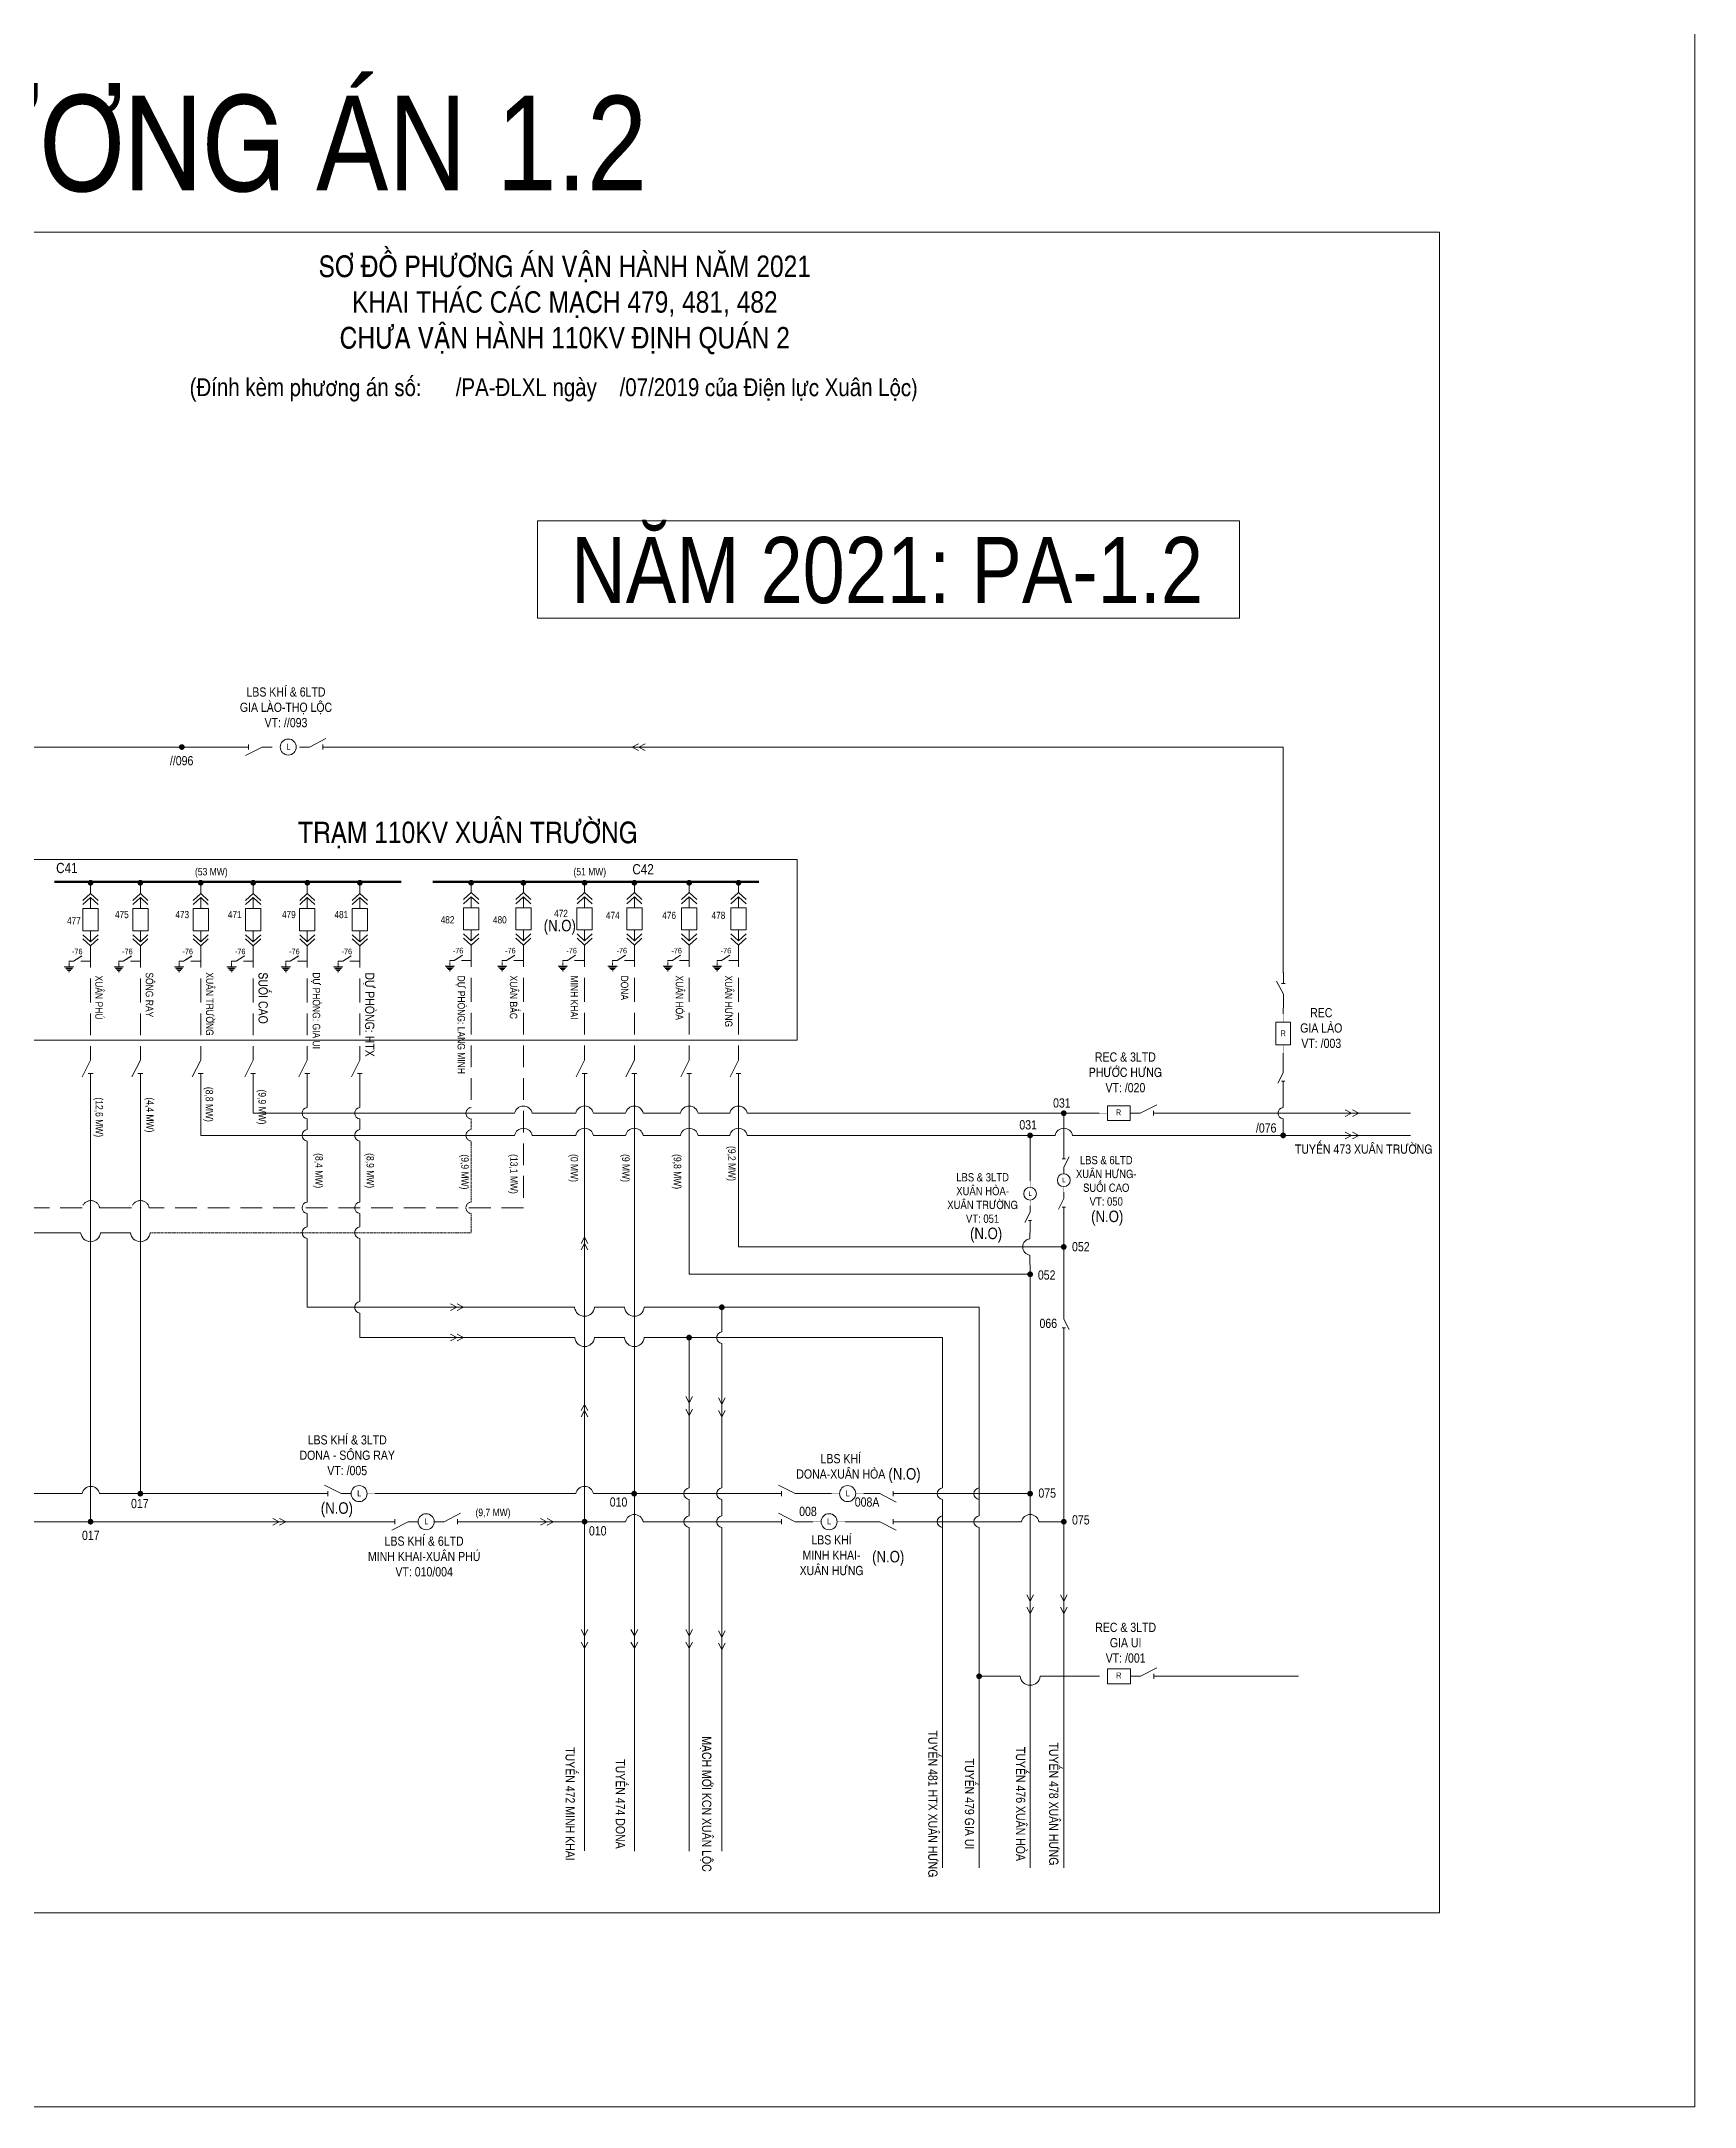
# Model space of a CAD drawing. Header units: inches. Extents: x 2152 to 4977, y -3144 to -873.
# Drawn here: x 3816 to 4195.7, y -3144 to -2669.5 of the extents above; entities that cross this region are included whole.
import ezdxf
from ezdxf.enums import TextEntityAlignment as Align

# ---------------------------------------------------------------- set-up
doc = ezdxf.new("R2010")
doc.units = ezdxf.units.IN
doc.header["$LTSCALE"] = 0.2
doc.header["$MEASUREMENT"] = 0
doc.linetypes.add('DASHED', pattern=[0.75, 0.5, -0.25])
doc.layers.get('0').update_dxf_attribs({"lineweight": 5})
for name, color, linetype, lineweight in [('Cap ngam', 1, 'DASHED', 15), ('Day 110kV', 4, 'Continuous', 13), ('Day 22kV', 1, 'Continuous', 13), ('Khung', 7, 'Continuous', 13), ('Text', 7, 'Continuous', 9), ('Thiet bi', 3, 'Continuous', 9), ('Tuyen 475', 6, 'Continuous', 13)]:
    doc.layers.add(name, color=color, linetype=linetype, lineweight=lineweight)
doc.styles.add('V-H-C', font='VHELVCN.TTF')
doc.styles.add('V-H-C-B', font='VHELVCB.TTF')

# ---------------------------------------------------------------- blocks, each defined once
blk = doc.blocks.new('MAT CAT')
at = {"color": 0}
for points in [[(-0.97, 5.81), (0, 6.7), (0.97, 5.81)], [(-0.97, 5.28), (0, 6.17), (0.97, 5.28)], [(0, 4.76), (0, 6.17)], [(-0.97, 1.42), (0, 0.53), (0.97, 1.42)], [(-0.97, 0.89), (0, 0), (0.97, 0.89)], [(0, 1.94), (0, 0.53)]]:
    blk.add_lwpolyline(points, dxfattribs=at)
blk.add_lwpolyline([(-0.98, 4.76), (0.98, 4.76), (0.98, 1.94), (-0.98, 1.94)], close=True, dxfattribs=at)
blk = doc.blocks.new('NOI DAT')
at = {"color": 0}
for points in [[(0.6, 0), (-0.6, 0)], [(-0.47, -0.15), (0.47, -0.15)], [(-0.34, -0.31), (0.34, -0.31)], [(-0.21, -0.46), (0.21, -0.46)], [(-0.08, -0.62), (0.08, -0.62)]]:
    blk.add_lwpolyline(points, dxfattribs=at)
blk = doc.blocks.new('DTD MC')
at = {"layer": 'Day 110kV', "color": 1, "linetype": 'DASHED'}
blk.add_lwpolyline([(1377.92, 454.43), (1374.95, 452.52), (1373.34, 452.52), (1373.34, 450.53)], dxfattribs=at)
at = {"layer": 'Thiet bi'}
for points in [[(1373.34, 452.52), (1374.95, 452.52), (1377.92, 454.43)], [(1381.08, 452.52), (1377.54, 452.52)]]:
    blk.add_lwpolyline(points, dxfattribs=at)
at = {"layer": 'Thiet bi', "xscale": 2.809729812779096, "yscale": 2.809729812779096, "zscale": 2.809729812779032}
blk.add_blockref('NOI DAT', (1373.34, 450.53), dxfattribs=at)
blk = doc.blocks.new('ALTD')
at = {"color": 0}
for points in [[(3.38, 1.08), (1.27, 0), (0, 0)], [(2.99, 0.31), (2.99, -0.31)], [(2.99, 0), (4.73, 0)]]:
    blk.add_lwpolyline(points, dxfattribs=at)

msp = doc.modelspace()

# ---------------------------------------------------------------- linework, layer by layer
at = {"layer": 'Cap ngam', "linetype": 'DASHED', "ltscale": 50, "elevation": 0.2}
for points in [[(3827.27, -2877.28), (3827.27, -2885.33), (3827.27, -2885.33), (3827.27, -2901.26)], [(3838.7, -2877.28), (3838.7, -2885.33), (3838.7, -2885.33), (3838.7, -2901.26)], [(3852.56, -2877.28), (3852.56, -2885.33), (3852.56, -2885.33), (3852.56, -2901.26), (3852.56, -2901.26)], [(3864.62, -2877.28), (3864.62, -2885.33), (3864.62, -2885.33), (3864.62, -2901.26), (3864.62, -2901.26)], [(3877.05, -2877.28), (3877.05, -2885.33), (3877.05, -2885.33), (3877.05, -2901.26), (3877.05, -2901.26)], [(3889.11, -2877.28), (3889.11, -2885.33), (3889.11, -2885.33), (3889.11, -2901.26), (3889.11, -2901.26)], [(3914.68, -2877.1), (3914.68, -2885.15), (3914.68, -2885.15), (3914.68, -2914.4), (3914.68, -2914.4)], [(3926.68, -2877.1), (3926.68, -2885.15), (3926.68, -2885.15), (3926.68, -2937.45)], [(3940.74, -2877.1), (3940.74, -2885.15), (3940.74, -2885.15), (3940.74, -2901.26)], [(3952.17, -2877.09), (3952.17, -2885.15), (3952.17, -2885.15), (3952.17, -2901.26)], [(3964.77, -2877.09), (3964.77, -2885.15), (3964.77, -2885.15), (3964.77, -2901.26)], [(3976.09, -2877.09), (3976.09, -2885.15), (3976.09, -2885.15), (3976.09, -2901.26)]]:
    msp.add_lwpolyline(points, dxfattribs=at)
at = {"layer": 'Cap ngam', "elevation": 0.2}
for points in [[(3914.68, -2914.4), (3914.68, -2914.4, 0.899221), (3914.68, -2917.05)], [(3914.68, -2919.5), (3914.68, -2919.5, 0.899221), (3914.68, -2922.15)], [(3914.68, -2936.13), (3914.68, -2936.13, 0.899221), (3914.68, -2938.78)]]:
    msp.add_lwpolyline(points, format="xyb", dxfattribs=at)
for points in [[(3914.68, -2917.05), (3914.68, -2919.5)], [(3914.68, -2922.15), (3914.68, -2936.13)], [(3914.68, -2938.78), (3914.68, -2943.17), (3840.98, -2943.17)]]:
    msp.add_lwpolyline(points, dxfattribs=at)
at = {"layer": 'Cap ngam', "linetype": 'DASHED', "ltscale": 50, "elevation": 0.2}
for points in [[(3832.08, -2937.45), (3829.33, -2937.45, 0.818695), (3825.3, -2937.45), (3813.26, -2937.45)], [(3926.68, -2937.45), (3840.72, -2937.45, 0.818695), (3836.68, -2937.45), (3832.08, -2937.45)]]:
    msp.add_lwpolyline(points, format="xyb", dxfattribs=at)
at = {"layer": 'Day 22kV'}
for p, q in [((3864.62, -2909.76, 0.2), (3864.62, -2915.72, 0.2)), ((3940.74, -2909.76, 0.2), (3940.74, -3085.15, 0.2)), ((3952.17, -2909.76, 0.2), (3952.17, -3085.27, 0.2)), ((3864.62, -2915.72, 0.2), (3921.52, -2915.72, 0.2)), ((3980.92, -2915.72, 0.2), (4058.93, -2915.72, 0.2)), ((4074.56, -2915.71, 0.2), (4130.46, -2915.71, 0.2)), ((3864.62, -2920.83, 0.2), (3921.52, -2920.83, 0.2)), ((4043.06, -2931.25, 0.2), (4043.06, -2920.83, 0.2)), ((4050.8, -2939.29, 0.2), (4050.8, -2946.44, 0.2)), ((3972.26, -2960.31, 0.2), (3972.26, -2965.95, 0.2)), ((3964.74, -2967.27, 0.2), (3964.74, -3001.8, 0.2)), ((3972.26, -2968.6, 0.2), (3972.26, -3001.8, 0.2)), ((3952.13, -3003.12, 0.2), (3982.87, -3003.12, 0.2)), ((3991.37, -3003.12, 0.2), (3997.44, -3003.12, 0.2)), ((4004.88, -3003.12, 0.2), (4006.26, -3003.12, 0.2)), ((4014.76, -3003.12, 0.2), (4043.07, -3003.12, 0.2)), ((3964.74, -3004.45, 0.2), (3964.74, -3008.25, 0.2)), ((3972.26, -3004.45, 0.2), (3972.26, -3008.25, 0.2)), ((3827.27, -3009.57, 0.2), (3894.01, -3009.57, 0.2)), ((3914.69, -3009.57, 0.2), (3940.74, -3009.57, 0.2)), ((3964.74, -3010.9, 0.2), (3964.74, -3085.27, 0.2)), ((3972.26, -3010.9, 0.2), (3972.26, -3085.27, 0.2)), ((3991.37, -3009.57, 0.2), (3993.18, -3009.57, 0.2)), ((4000.62, -3009.57, 0.2), (4006.26, -3009.57, 0.2)), ((4031.35, -3045.09, 0.2), (4040.79, -3045.09, 0.2)), ((4045.35, -3045.09, 0.2), (4058.99, -3045.09, 0.2)), ((4074.63, -3045.08, 0.2), (4104.71, -3045.09, 0.2))]:
    msp.add_line(p, q, dxfattribs=at)
msp.add_lwpolyline([(3591.11, -2713.34), (4137.11, -2713.34), (4137.11, -3099.44), (3591.11, -3099.44)], close=True, dxfattribs=at)
at = {"layer": 'Day 22kV', "elevation": 0.2}
for points in [[(3860.45, -2831.6), (3769.1, -2831.6), (3769.1, -2871.84), (3738.15, -2871.84)], [(4101.19, -2883.44), (4101.19, -2831.6), (3883.75, -2831.6)], [(3827.27, -2865.24), (3827.27, -2862.78)], [(3838.7, -2865.24), (3838.7, -2862.78)], [(3852.56, -2865.24), (3852.56, -2862.78)], [(3864.62, -2865.24), (3864.62, -2862.78)], [(3877.05, -2865.24), (3877.05, -2862.78)], [(3889.11, -2865.24), (3889.11, -2862.78)], [(3914.67, -2865.06), (3914.67, -2862.6)], [(3926.68, -2865.06), (3926.68, -2862.6)], [(3940.74, -2865.06), (3940.74, -2862.6)], [(3952.17, -2865.05), (3952.17, -2862.59)], [(3964.77, -2865.05), (3964.77, -2862.59)], [(3976.09, -2865.05), (3976.09, -2862.59)], [(4101.19, -2892.91), (4101.24, -2890.24)], [(3827.27, -2909.76), (3827.27, -3009.57), (3723.18, -3009.57)], [(3852.56, -2909.76), (3852.56, -2920.83), (3864.62, -2920.83)], [(3889.11, -2909.76), (3889.11, -2914.4)], [(3964.77, -2909.76), (3964.77, -2952.72), (4043.07, -2952.72), (4043.07, -3089.09)], [(3976.09, -2909.76), (3976.09, -2946.44), (4050.8, -2946.44), (4050.8, -2961.56)], [(3889.11, -2917.05), (3889.11, -2919.5)], [(3877.05, -2922.15), (3877.05, -2936.13)], [(3889.11, -2922.15), (3889.11, -2936.13)], [(3877.05, -2938.78), (3877.05, -2941.84)], [(3889.11, -2938.78), (3889.11, -2941.84)], [(3824.99, -2943.17), (3812.95, -2943.17)], [(3836.42, -2943.17), (3829.55, -2943.17)], [(3889.11, -2944.49), (3889.11, -2958.98)], [(3954.45, -2960.31), (4031.35, -2960.31), (4031.35, -2994.26), (4031.35, -3008.25)], [(3889.11, -2961.63), (3889.11, -2967.27), (3938.46, -2967.27)], [(3943.02, -2967.27), (3949.89, -2967.27)], [(3954.45, -2967.27), (4022.93, -2967.27), (4022.93, -3001.8)], [(4050.8, -2967), (4050.8, -3089.09)], [(3878.61, -3003.12), (3838.7, -3003.12)], [(4022.93, -3004.45), (4022.93, -3089.09)], [(4031.35, -3010.9), (4031.35, -3089.09)]]:
    msp.add_lwpolyline(points, dxfattribs=at)
at = {"layer": 'Day 22kV', "const_width": 0.647, "elevation": 0.2}
for points in [[(3848.23, -2831.27, 1), (3848.23, -2831.93, 1), (3848.23, -2831.27, 2.414214)], [(4050.8, -2915.39, 1), (4050.8, -2916.06, 1), (4050.8, -2915.39, 2.414214)], [(4043.06, -2920.49, 1), (4043.06, -2921.16, 1), (4043.06, -2920.49, 2.414214)], [(4101.19, -2920.49, 1), (4101.19, -2921.16, 1), (4101.19, -2920.49, 2.414214)], [(4050.8, -2946.1, 1), (4050.8, -2946.77, 1), (4050.8, -2946.1, 2.414214)], [(4043.07, -2952.39, 1), (4043.07, -2953.06, 1), (4043.07, -2952.39, 2.414214)], [(3972.26, -2959.97, 1), (3972.26, -2960.64, 1), (3972.26, -2959.97, 2.414214)], [(3964.74, -2966.94, 1), (3964.74, -2967.61, 1), (3964.74, -2966.94, 2.414214)], [(3838.7, -3002.79, 1), (3838.7, -3003.46, 1), (3838.7, -3002.79, 2.414214)], [(3952.13, -3002.79, 1), (3952.13, -3003.46, 1), (3952.13, -3002.79, 2.414214)], [(4043.07, -3002.79, 1), (4043.07, -3003.46, 1), (4043.07, -3002.79, 2.414214)], [(3827.27, -3009.24, 1), (3827.27, -3009.9, 1), (3827.27, -3009.24, 2.414214)], [(3940.74, -3009.24, 1), (3940.74, -3009.9, 1), (3940.74, -3009.24, 2.414214)], [(4050.8, -3009.24, 1), (4050.8, -3009.9, 1), (4050.8, -3009.24, 2.414214)], [(4031.35, -3044.75, 1), (4031.35, -3045.42, 1), (4031.35, -3044.75, 2.414214)]]:
    msp.add_lwpolyline(points, format="xyb", dxfattribs=at)
at = {"layer": 'Day 22kV', "const_width": 0.539, "elevation": 0.2}
msp.add_lwpolyline([(3818.92, -2862.59), (3898.67, -2862.59)], dxfattribs=at)
at = {"layer": 'Day 22kV', "color": 2, "const_width": 0.647, "elevation": 0.2}
for points in [[(3827.27, -2862.45, 1), (3827.27, -2863.11, 1), (3827.27, -2862.45, 2.414214)], [(3838.7, -2862.45, 1), (3838.7, -2863.11, 1), (3838.7, -2862.45, 2.414214)], [(3852.56, -2862.45, 1), (3852.56, -2863.11, 1), (3852.56, -2862.45, 2.414214)], [(3864.62, -2862.45, 1), (3864.62, -2863.11, 1), (3864.62, -2862.45, 2.414214)], [(3877.05, -2862.45, 1), (3877.05, -2863.11, 1), (3877.05, -2862.45, 2.414214)], [(3889.11, -2862.45, 1), (3889.11, -2863.11, 1), (3889.11, -2862.45, 2.414214)]]:
    msp.add_lwpolyline(points, format="xyb", dxfattribs=at)
at = {"layer": 'Day 22kV', "color": 5, "const_width": 0.539, "elevation": 0.2}
msp.add_lwpolyline([(3905.86, -2862.59), (3980.82, -2862.59)], dxfattribs=at)
at = {"layer": 'Day 22kV', "color": 5, "const_width": 0.647, "elevation": 0.2}
for points in [[(3914.67, -2862.45, 1), (3914.67, -2863.11, 1), (3914.67, -2862.45, 2.414214)], [(3926.68, -2862.45, 1), (3926.68, -2863.11, 1), (3926.68, -2862.45, 2.414214)], [(3940.74, -2862.45, 1), (3940.74, -2863.11, 1), (3940.74, -2862.45, 2.414214)], [(3952.17, -2862.45, 1), (3952.17, -2863.11, 1), (3952.17, -2862.45, 2.414214)], [(3964.77, -2862.45, 1), (3964.77, -2863.11, 1), (3964.77, -2862.45, 2.414214)], [(3976.09, -2862.45, 1), (3976.09, -2863.11, 1), (3976.09, -2862.45, 2.414214)]]:
    msp.add_lwpolyline(points, format="xyb", dxfattribs=at)
at = {"layer": 'Day 22kV', "elevation": 0.2}
for points in [[(3838.7, -2909.76), (3838.7, -3003.12), (3829.33, -3003.12, 0.818695), (3825.3, -3003.12), (3798.12, -3003.12)], [(3877.05, -2909.76), (3877.05, -2914.39, 0.899221), (3877.05, -2917.04), (3877.05, -2919.5)], [(3889.11, -2914.4), (3889.11, -2914.4, 0.899221), (3889.11, -2917.05)], [(3932.94, -2915.72), (3928.7, -2915.72, 0.818695), (3924.67, -2915.72), (3921.52, -2915.72)], [(3947, -2915.72), (3942.76, -2915.72, 0.818695), (3938.72, -2915.72), (3932.94, -2915.72)], [(3957.87, -2915.72), (3954.18, -2915.72, 0.818695), (3950.15, -2915.72), (3947, -2915.72)], [(3970.92, -2915.72), (3966.79, -2915.72, 0.818695), (3962.76, -2915.72), (3957.87, -2915.72)], [(3980.92, -2915.72), (3978.1, -2915.72, 0.818695), (3974.07, -2915.72), (3970.92, -2915.72)], [(4101.19, -2914.39), (4101.19, -2914.39, 0.899221), (4101.19, -2917.04)], [(3877.05, -2919.5), (3877.05, -2919.5, 0.899221), (3877.05, -2922.15)], [(3889.11, -2919.5), (3889.11, -2919.5, 0.899221), (3889.11, -2922.15)], [(3932.94, -2920.83), (3928.7, -2920.83, 0.818695), (3924.67, -2920.83), (3921.52, -2920.83)], [(3947, -2920.83), (3942.76, -2920.83, 0.818695), (3938.72, -2920.83), (3932.94, -2920.83)], [(3957.87, -2920.83), (3954.18, -2920.83, 0.818695), (3950.15, -2920.83), (3947, -2920.83)], [(3970.92, -2920.83), (3966.79, -2920.83, 0.818695), (3962.76, -2920.83), (3957.87, -2920.83)], [(4045.64, -2920.83), (3978.1, -2920.83, 0.818695), (3974.07, -2920.83), (3970.92, -2920.83)], [(4130.46, -2920.83), (4052.82, -2920.83, 0.818695), (4048.79, -2920.83), (4045.64, -2920.83)], [(3877.05, -2936.13), (3877.05, -2936.13, 0.899221), (3877.05, -2938.78)], [(3889.11, -2936.13), (3889.11, -2936.13, 0.899221), (3889.11, -2938.78)], [(3824.99, -2943.17), (3824.99, -2943.17, 0.907624), (3829.55, -2943.17), (3829.55, -2943.17)], [(3836.42, -2943.17), (3836.42, -2943.17, 0.907624), (3840.98, -2943.17), (3840.98, -2943.17)], [(3877.05, -2941.84), (3877.05, -2941.84, 0.899221), (3877.05, -2944.49)], [(3877.05, -2944.49), (3877.05, -2960.31), (3938.45, -2960.31, 0.907624), (3943.01, -2960.31), (3949.89, -2960.31)], [(3889.11, -2941.84), (3889.11, -2941.84, 0.899221), (3889.11, -2944.49)], [(3889.11, -2958.98), (3889.11, -2958.98, 0.899221), (3889.11, -2961.63)], [(3949.89, -2960.31), (3949.89, -2960.31, 0.907624), (3954.45, -2960.31), (3954.45, -2960.31)], [(3938.46, -2967.27), (3938.46, -2967.27, 0.907624), (3943.02, -2967.27), (3943.02, -2967.27)], [(3949.89, -2967.27), (3949.89, -2967.27, 0.907624), (3954.45, -2967.27), (3954.45, -2967.27)], [(3972.26, -2965.95), (3972.26, -2965.95, 0.899221), (3972.26, -2968.6)], [(3952.13, -3003.12), (3952.13, -3003.12), (3942.76, -3003.12, 0.818695), (3938.72, -3003.12), (3892.67, -3003.12)], [(3964.74, -3001.8), (3964.74, -3001.8, 0.899221), (3964.74, -3004.45)], [(3972.26, -3001.8), (3972.26, -3001.8, 0.899221), (3972.26, -3004.45)], [(4022.93, -3001.8), (4022.93, -3001.8, 0.899221), (4022.93, -3004.45)], [(4031.35, -3001.8), (4031.35, -3001.8, 0.899221), (4031.35, -3004.45)], [(3982.87, -3009.57), (3982.87, -3009.57), (3954.18, -3009.57, 0.818695), (3950.15, -3009.57), (3940.74, -3009.57)], [(4050.8, -3009.57), (4050.8, -3009.57), (4045.09, -3009.57, 0.818695), (4041.06, -3009.57), (4014.76, -3009.57)], [(3964.74, -3008.25), (3964.74, -3008.25, 0.899221), (3964.74, -3010.9)], [(3972.26, -3008.25), (3972.26, -3008.25, 0.899221), (3972.26, -3010.9)], [(4022.93, -3008.25), (4022.93, -3008.25, 0.899221), (4022.93, -3010.9)], [(4031.35, -3008.25), (4031.35, -3008.25, 0.899221), (4031.35, -3010.9)], [(4040.79, -3045.09), (4040.79, -3045.09, 0.907624), (4045.35, -3045.09), (4045.35, -3045.09)]]:
    msp.add_lwpolyline(points, format="xyb", dxfattribs=at)
at = {"layer": 'Khung'}
msp.add_lwpolyline([(3533.06, -2237.97), (4195.71, -2237.97), (4195.71, -3143.96), (3533.06, -3143.96)], close=True, dxfattribs=at)
for points, elevation in [([(3929.93, -2779.66), (4091.15, -2779.66), (4091.15, -2802.02), (3929.93, -2802.02)], 2.59), ([(3791.91, -2857.46), (3989.56, -2857.46), (3989.56, -2898.95), (3791.91, -2898.95)], 0.04)]:
    msp.add_lwpolyline(points, close=True, dxfattribs=dict(at, elevation=elevation))
at = {"layer": 'Text', "color": 1, "linetype": 'Continuous', "elevation": 0.2}
for points in [[(4101.19, -2904.96), (4101.19, -2901.93)], [(4101.19, -2914.39), (4101.19, -2910.4)], [(4101.19, -2920.83), (4101.19, -2917.04)]]:
    msp.add_lwpolyline(points, dxfattribs=at)
at = {"layer": 'Thiet bi'}
for p, q in [((3951.7, -2831.6, 0.2), (3953.15, -2830.83, 0.2)), ((3951.7, -2831.6, 0.2), (3953.15, -2832.38, 0.2)), ((3953.22, -2831.6, 0.2), (3954.67, -2830.83, 0.2)), ((3953.22, -2831.6, 0.2), (3954.67, -2832.38, 0.2)), ((4116.86, -2915.72, 0.2), (4115.41, -2914.95, 0.2)), ((4116.86, -2915.72, 0.2), (4115.41, -2916.5, 0.2)), ((4118.58, -2915.72, 0.2), (4117.13, -2914.95, 0.2)), ((4118.58, -2915.72, 0.2), (4117.13, -2916.5, 0.2)), ((4116.86, -2920.84, 0.2), (4115.41, -2920.06, 0.2)), ((4116.86, -2920.84, 0.2), (4115.41, -2921.61, 0.2)), ((4118.58, -2920.84, 0.2), (4117.13, -2920.06, 0.2)), ((4118.58, -2920.84, 0.2), (4117.13, -2921.61, 0.2)), ((3940.74, -2944.23, 0.2), (3939.96, -2945.68, 0.2)), ((3940.74, -2945.65, 0.2), (3939.96, -2947.1, 0.2)), ((3940.74, -2944.23, 0.2), (3941.51, -2945.68, 0.2)), ((3940.74, -2945.65, 0.2), (3941.51, -2947.1, 0.2)), ((3911.41, -2960.31, 0.2), (3909.96, -2959.53, 0.2)), ((3911.41, -2960.31, 0.2), (3909.96, -2961.08, 0.2)), ((3912.94, -2960.31, 0.2), (3911.49, -2959.53, 0.2)), ((3912.94, -2960.31, 0.2), (3911.49, -2961.08, 0.2)), ((3911.37, -2967.27, 0.2), (3909.92, -2966.5, 0.2)), ((3911.37, -2967.27, 0.2), (3909.92, -2968.05, 0.2)), ((3912.89, -2967.27, 0.2), (3911.44, -2966.5, 0.2)), ((3912.89, -2967.27, 0.2), (3911.44, -2968.05, 0.2)), ((3940.74, -2982.61, 0.2), (3939.96, -2984.06, 0.2)), ((3940.74, -2984.03, 0.2), (3939.96, -2985.48, 0.2)), ((3940.74, -2982.61, 0.2), (3941.51, -2984.06, 0.2)), ((3940.74, -2984.03, 0.2), (3941.51, -2985.48, 0.2)), ((3964.74, -2982.29, 0.2), (3963.96, -2980.84, 0.2)), ((3964.74, -2985.15, 0.2), (3963.96, -2983.7, 0.2)), ((3964.74, -2982.29, 0.2), (3965.51, -2980.84, 0.2)), ((3964.74, -2985.15, 0.2), (3965.51, -2983.7, 0.2)), ((3972.26, -2982.59, 0.2), (3971.49, -2981.14, 0.2)), ((3972.26, -2985.45, 0.2), (3971.49, -2984, 0.2)), ((3972.26, -2982.59, 0.2), (3973.04, -2981.14, 0.2)), ((3972.26, -2985.45, 0.2), (3973.04, -2984, 0.2)), ((3870.59, -3009.57, 0.2), (3869.14, -3008.8, 0.2)), ((3870.59, -3009.57, 0.2), (3869.14, -3010.35, 0.2)), ((3872.11, -3009.57, 0.2), (3870.66, -3008.8, 0.2)), ((3872.11, -3009.57, 0.2), (3870.66, -3010.35, 0.2)), ((3932.08, -3009.57, 0.2), (3930.63, -3008.8, 0.2)), ((3932.08, -3009.57, 0.2), (3930.63, -3010.35, 0.2)), ((3933.6, -3009.57, 0.2), (3932.15, -3008.8, 0.2)), ((3933.6, -3009.57, 0.2), (3932.16, -3010.35, 0.2)), ((4043.07, -3027.84, 0.2), (4042.3, -3026.39, 0.2)), ((4043.07, -3027.84, 0.2), (4043.85, -3026.39, 0.2)), ((4050.8, -3027.83, 0.2), (4050.03, -3026.38, 0.2)), ((4050.8, -3027.83, 0.2), (4051.58, -3026.38, 0.2)), ((4043.07, -3030.69, 0.2), (4042.3, -3029.24, 0.2)), ((4043.07, -3030.69, 0.2), (4043.85, -3029.24, 0.2)), ((4050.8, -3030.69, 0.2), (4050.03, -3029.24, 0.2)), ((4050.8, -3030.69, 0.2), (4051.58, -3029.24, 0.2)), ((3940.74, -3035.8, 0.2), (3939.96, -3034.35, 0.2)), ((3940.74, -3035.8, 0.2), (3941.51, -3034.35, 0.2)), ((3952.17, -3035.8, 0.2), (3951.39, -3034.35, 0.2)), ((3952.17, -3035.8, 0.2), (3952.94, -3034.35, 0.2)), ((3964.74, -3035.8, 0.2), (3963.96, -3034.35, 0.2)), ((3964.74, -3035.8, 0.2), (3965.51, -3034.35, 0.2)), ((3972.26, -3036.1, 0.2), (3971.49, -3034.65, 0.2)), ((3972.26, -3036.1, 0.2), (3973.04, -3034.65, 0.2)), ((3940.74, -3038.66, 0.2), (3939.96, -3037.21, 0.2)), ((3940.74, -3038.66, 0.2), (3941.51, -3037.21, 0.2)), ((3952.17, -3038.66, 0.2), (3951.39, -3037.21, 0.2)), ((3952.17, -3038.66, 0.2), (3952.94, -3037.21, 0.2)), ((3964.74, -3038.66, 0.2), (3963.96, -3037.21, 0.2)), ((3964.74, -3038.66, 0.2), (3965.51, -3037.21, 0.2)), ((3972.26, -3038.95, 0.2), (3971.49, -3037.5, 0.2)), ((3972.26, -3038.95, 0.2), (3973.04, -3037.5, 0.2))]:
    msp.add_line(p, q, dxfattribs=at)
at = {"layer": 'Thiet bi', "color": 1, "elevation": 0.2}
for points in [[(3868.95, -2831.6, 0.064, 0.064, 0), (3870.83, -2831.6, 0.32, 0.32, 0)], [(3874.5, -2831.6, 0.064, 0.064, 0), (3876.39, -2831.6, 0.32, 0.32, 0)], [(4058.93, -2915.72, 0.064, 0.064, 0), (4060.81, -2915.72, 0.32, 0.32, 0)], [(4066.06, -2915.72, 0.064, 0.064, 0), (4067.94, -2915.72, 0.32, 0.32, 0)], [(4058.99, -3045.09, 0.064, 0.064, 0), (4060.87, -3045.09, 0.32, 0.32, 0)], [(4066.13, -3045.09, 0.064, 0.064, 0), (4068.01, -3045.09, 0.32, 0.32, 0)]]:
    msp.add_lwpolyline(points, format="xyseb", dxfattribs=at)
at = {"layer": 'Thiet bi'}
for points, elevation in [([(4101.19, -2892.91, 0.064, 0.064, 0), (4101.19, -2894.79, 0.32, 0.32, 0)], -0.44), ([(4101.19, -2900.05, 0.064, 0.064, 0), (4101.19, -2901.93, 0.32, 0.32, 0)], -0.44), ([(4043.06, -2931.25, 0.0512, 0.0512, 0), (4043.06, -2932.76, 0.256, 0.256, 0)], 0.2), ([(4050.8, -2928.13, 0.0512, 0.0512, 0), (4050.8, -2929.64, 0.256, 0.256, 0)], 0.2), ([(4043.06, -2935.7, 0.0512, 0.0512, 0), (4043.06, -2937.21, 0.256, 0.256, 0)], 0.2), ([(4050.8, -2932.58, 0.0512, 0.0512, 0), (4050.8, -2934.09, 0.256, 0.256, 0)], 0.2), ([(3885.23, -3003.12, 0.064, 0.064, 0), (3887.11, -3003.12, 0.32, 0.32, 0)], 0.2), ([(3890.79, -3003.12, 0.064, 0.064, 0), (3892.67, -3003.12, 0.32, 0.32, 0)], 0.2), ([(3997.44, -3003.12, 0.064, 0.064, 0), (3999.32, -3003.12, 0.32, 0.32, 0)], 0.2), ([(4002.99, -3003.12, 0.064, 0.064, 0), (4004.88, -3003.12, 0.32, 0.32, 0)], 0.2), ([(3900.23, -3009.57, 0.064, 0.064, 0), (3902.51, -3009.57, 0.32, 0.32, 0)], 0.2), ([(3906.19, -3009.57, 0.064, 0.064, 0), (3908.07, -3009.57, 0.32, 0.32, 0)], 0.2), ([(3993.18, -3009.57, 0.064, 0.064, 0), (3995.06, -3009.57, 0.32, 0.32, 0)], 0.2), ([(3998.74, -3009.57, 0.064, 0.064, 0), (4000.62, -3009.57, 0.32, 0.32, 0)], 0.2)]:
    msp.add_lwpolyline(points, format="xyseb", dxfattribs=dict(at, elevation=elevation))
at = {"layer": 'Thiet bi', "lineweight": 20, "ltscale": 10, "elevation": -0.44}
msp.add_lwpolyline([(4102.91, -2894.79), (4102.91, -2900.05), (4099.48, -2900.05), (4099.48, -2894.79), (4102.91, -2894.79)], dxfattribs=at)
at = {"layer": 'Thiet bi', "color": 1, "lineweight": 20, "ltscale": 10, "elevation": 0.2}
for points in [[(4060.81, -2914.01), (4066.06, -2914.01), (4066.06, -2917.43), (4060.81, -2917.43), (4060.81, -2914.01)], [(4060.87, -3043.37), (4066.13, -3043.37), (4066.13, -3046.8), (4060.87, -3046.8), (4060.87, -3043.37)]]:
    msp.add_lwpolyline(points, dxfattribs=at)
at = {"layer": 'Thiet bi', "color": 1, "lineweight": 20, "ltscale": 10}
msp.add_circle((3872.67, -2831.6, 0.84), 1.84, dxfattribs=at)
at = {"layer": 'Thiet bi', "lineweight": 20, "ltscale": 10}
for centre, radius in [((4050.8, -2931.11, 0.71), 1.47), ((4043.06, -2934.23, 0.71), 1.47), ((3888.95, -3003.12, 0.84), 1.84), ((4001.16, -3003.12, 0.84), 1.84), ((3904.35, -3009.57, 0.84), 1.84), ((3996.9, -3009.57, 0.84), 1.84)]:
    msp.add_circle(centre, radius, dxfattribs=at)
at = {"layer": 'Tuyen 475', "color": 1, "linetype": 'Continuous', "elevation": 0.2}
msp.add_lwpolyline([(4050.8, -2915.72), (4050.8, -2924.18)], dxfattribs=at)
msp.add_lwpolyline([(4043.06, -2941.74), (4043.03, -2944.55, 0.880264), (4043.03, -2948.32), (4043.07, -2952.72), (4043.07, -2952.72)], format="xyb", dxfattribs=at)

# ---------------------------------------------------------------- block references
at = {"layer": 'Day 110kV', "color": 1, "linetype": 'DASHED', "xscale": 0.6399999999998727, "yscale": 0.6399999999998727, "zscale": 0.6400000000000001}
for p in [(2943.38, -3170.44, 0.2), (2954.81, -3170.44, 0.2), (2968.67, -3170.44, 0.2), (2980.73, -3170.44, 0.2), (2993.16, -3170.44, 0.2), (3005.22, -3170.44, 0.2), (3030.84, -3170.25, 0.2), (3042.85, -3170.25, 0.2), (3056.81, -3170.25, 0.2), (3068.24, -3170.25, 0.2), (3080.93, -3170.25, 0.2), (3092.25, -3170.25, 0.2)]:
    msp.add_blockref('DTD MC', p, dxfattribs=at)
at = {"layer": 'Day 22kV', "xscale": -1.798227080178549, "yscale": 1.798227080179004, "zscale": 1.79822708017858}
msp.add_blockref('ALTD', (3887.11, -3003.12, 0.84), dxfattribs=at)
at = {"layer": 'Thiet bi'}
for p, xscale, yscale, zscale, rotation in [((3868.95, -2831.6, 0.2), 1.798227080178549, 1.798227080178549, 1.79822708017858, 180), ((4101.24, -2890.24, -0.44), 1.438581664143157, 1.438581664143157, 1.438581664142865, 90), ((3827.27, -2901.26, 0.2), -1.798227080178549, 1.798227080179004, 1.79822708017858, 90), ((3838.7, -2901.26, 0.2), -1.798227080178549, 1.798227080179004, 1.79822708017858, 90), ((3852.56, -2901.26, 0.2), -1.798227080178549, 1.798227080179004, 1.79822708017858, 90), ((3864.62, -2901.26, 0.2), -1.798227080178549, 1.798227080179004, 1.79822708017858, 90), ((3877.05, -2901.26, 0.2), -1.798227080178549, 1.798227080179004, 1.79822708017858, 90), ((3889.11, -2901.26, 0.2), -1.798227080178549, 1.798227080179004, 1.79822708017858, 90), ((3940.74, -2901.26, 0.2), -1.798227080178549, 1.798227080179004, 1.79822708017858, 90), ((3952.17, -2901.26, 0.2), -1.798227080178549, 1.798227080179004, 1.79822708017858, 90), ((3964.77, -2901.26, 0.2), -1.798227080178549, 1.798227080179004, 1.79822708017858, 90), ((3976.09, -2901.26, 0.2), -1.798227080178549, 1.798227080179004, 1.79822708017858, 90), ((4101.19, -2904.96, 0.2), -1.150865331314435, 1.150865331314435, 1.150865331314292, 89.99999999997739), ((4050.8, -2929.62, 0.2), -1.150865331314435, 1.150865331314435, 1.150865331314292, 269.9999999999774), ((4043.06, -2936.97, 0.2), -1.150865331314435, 1.150865331314435, 1.150865331314292, 89.99999999997739), ((4050.8, -2933.85, 0.2), -1.150865331314435, 1.150865331314435, 1.150865331314292, 89.99999999997739), ((4050.8, -2961.56, 0.2), 1.150865331314435, 1.150865331314435, 1.150865331314292, 269.9999999999774), ((4006.26, -3003.12, 0.2), -1.798227080178549, 1.798227080178549, 1.79822708017858, 180), ((3902.51, -3009.57, 0.2), 1.798227080178549, 1.798227080179004, 1.79822708017858, 180), ((4006.26, -3009.57, 0.2), -1.798227080178549, 1.798227080178549, 1.79822708017858, 180)]:
    msp.add_blockref('ALTD', p, dxfattribs=dict(at, xscale=xscale, yscale=yscale, zscale=zscale, rotation=rotation))
at = {"layer": 'Thiet bi', "zscale": 1.79822708017858}
for name, p, xscale, yscale in [('ALTD', (3875.25, -2831.6, 0.2), 1.798227080178549, 1.798227080179004), ('MAT CAT', (3827.27, -2877.28, 0.2), 1.798227080178549, 1.798227080179004), ('MAT CAT', (3838.7, -2877.28, 0.2), 1.798227080178549, 1.798227080179004), ('MAT CAT', (3852.56, -2877.28, 0.2), 1.798227080178549, 1.798227080179004), ('MAT CAT', (3864.62, -2877.28, 0.2), 1.798227080178549, 1.798227080179004), ('MAT CAT', (3877.05, -2877.28, 0.2), 1.798227080178549, 1.798227080179004), ('MAT CAT', (3889.11, -2877.28, 0.2), 1.798227080178549, 1.798227080179004), ('MAT CAT', (3914.68, -2877.1, 0.2), 1.798227080178549, 1.798227080179004), ('MAT CAT', (3926.68, -2877.1, 0.2), 1.798227080178549, 1.798227080179004), ('MAT CAT', (3940.74, -2877.1, 0.2), 1.798227080178549, 1.798227080179004), ('MAT CAT', (3952.17, -2877.09, 0.2), 1.798227080178549, 1.798227080179004), ('MAT CAT', (3964.77, -2877.09, 0.2), 1.798227080178549, 1.798227080179004), ('MAT CAT', (3976.09, -2877.09, 0.2), 1.798227080178549, 1.798227080179004), ('ALTD', (3991.37, -3003.12, 0.2), -1.798227080178549, 1.798227080178549), ('ALTD', (3906.19, -3009.57, 0.2), 1.798227080178549, 1.798227080179004), ('ALTD', (3991.37, -3009.57, 0.2), -1.798227080178549, 1.798227080178549)]:
    msp.add_blockref(name, p, dxfattribs=dict(at, xscale=xscale, yscale=yscale))
at = {"layer": 'Thiet bi', "color": 1, "xscale": 1.798227080178693, "yscale": 1.798227080178776, "zscale": 1.79822708017858, "rotation": 0.002908898900815758}
for p in [(4066.06, -2915.71, 0.2), (4066.13, -3045.08, 0.2)]:
    msp.add_blockref('ALTD', p, dxfattribs=at)

# ---------------------------------------------------------------- texts
at = {"layer": 'Text', "style": 'V-H-C-B'}
for s, height, p in [('C41', 2.338, (3819.36, -2860.56, 0.2)), ('(53 MW)', 1.706, (3851.25, -2861.09, 0.4)), ('(51 MW)', 1.706, (3938.19, -2861.09, 0.4)), ('C42', 2.338, (3951.71, -2860.84, 0.2)), ('475', 1.648, (3832.88, -2870.91, 0.2)), ('473', 1.648, (3846.74, -2870.91, 0.2)), ('471', 1.648, (3858.8, -2870.91, 0.2)), ('479', 1.648, (3871.23, -2870.91, 0.2)), ('481', 1.648, (3883.29, -2870.91, 0.2)), ('482', 1.648, (3907.68, -2872.12, 0.2)), ('480', 1.648, (3919.69, -2872.12, 0.2)), ('472', 1.648, (3933.75, -2870.64, 0.2)), ('474', 1.648, (3945.64, -2871.11, 0.2)), ('476', 1.648, (3958.58, -2871.11, 0.2)), ('478', 1.648, (3969.9, -2871.11, 0.2)), ('477', 1.648, (3821.87, -2872.31, 0.2)), ('-76', 1.268, (3823.01, -2879.2, 0.2)), ('-76', 1.268, (3834.52, -2879.2, 0.2)), ('-76', 1.268, (3848.38, -2879.2, 0.2)), ('-76', 1.268, (3860.44, -2879.2, 0.2)), ('-76', 1.268, (3872.87, -2879.2, 0.2)), ('-76', 1.268, (3884.93, -2879.2, 0.2)), ('-76', 1.268, (3910.48, -2879.01, 0.2)), ('-76', 1.268, (3922.49, -2879.01, 0.2)), ('-76', 1.268, (3936.55, -2879.01, 0.2)), ('-76', 1.268, (3948.08, -2879.01, 0.2)), ('-76', 1.268, (3960.68, -2879.01, 0.2)), ('-76', 1.268, (3972, -2879.01, 0.2)), ('(9,7 MW)', 1.706, (3915.68, -3008.29, 0.2))]:
    msp.add_text(s, height=height, dxfattribs=at).set_placement(p)
at = {"layer": 'Text', "color": 1, "style": 'V-H-C-B'}
for p in [(3935.04, -2873.94, 0.33), (4060.78, -2940.74), (4032.96, -2944.65), (4014.22, -2999.9), (3883.84, -3007.75), (4010.47, -3018.91, 0.2)]:
    msp.add_text('(N.O)', height=2.639, dxfattribs=at).set_placement(p, align=Align.CENTER)
at = {"layer": 'Text'}
for s, height, style, p in [('XUAÂN PHUÙ', 1.706, 'V-H-C-B', (3828.36, -2884.1, 0.2)), ('SOÂNG RAY', 1.706, 'V-H-C-B', (3839.94, -2883.37, 0.2)), ('XUAÂN TRÖÔØNG', 1.7065, 'V-H-C-B', (3853.79, -2883.37, 0.2)), ('SUOÁI CAO', 2.113, 'V-H-C', (3865.85, -2883.37, 0.2)), ('DÖÏ PHOØNG: GIA UI', 1.7065, 'V-H-C-B', (3878.29, -2883.37, 0.2)), ('DÖÏ PHOØNG: HTX', 2.1129, 'V-H-C', (3890.34, -2883.37, 0.2)), ('DÖÏ PHOØNG: LANG MINH', 1.7065, 'V-H-C-B', (3911.56, -2884.1, 0.2)), ('XUAÂN BAÉC', 1.706, 'V-H-C-B', (3923.57, -2884.1, 0.2)), ('MINH KHAI', 1.706, 'V-H-C-B', (3937.52, -2884.1, 0.2)), ('DONA', 1.706, 'V-H-C-B', (3949.07, -2884.1, 0.2)), ('XUAÂN HOØA', 1.706, 'V-H-C-B', (3961.68, -2884.1, 0.2)), ('XUAÂN HÖNG', 1.706, 'V-H-C-B', (3972.99, -2884.1, 0.2)), ('(12,6 MW)', 1.706, 'V-H-C-B', (3828.4, -2912.1, 0.2)), ('(4,4 MW)', 1.706, 'V-H-C-B', (3840.09, -2912.1, 0.2)), ('(8,8 MW)', 1.706, 'V-H-C-B', (3853.7, -2909.68, 0.2)), ('(9,9 MW)', 1.706, 'V-H-C-B', (3865.84, -2910.28, 0.2)), ('(8,4 MW)', 1.706, 'V-H-C-B', (3878.89, -2924.91, 0.2)), ('(8,9 MW)', 1.706, 'V-H-C-B', (3890.66, -2924.91, 0.2)), ('(9,9 MW)', 1.706, 'V-H-C-B', (3912.42, -2925.2, 0.4)), ('(13,1 MW)', 1.706, 'V-H-C-B', (3923.66, -2925.13, 0.2)), ('(0 MW)', 1.706, 'V-H-C-B', (3937.52, -2925.13, 0.2)), ('(9 MW)', 1.706, 'V-H-C-B', (3949.37, -2925.13, 0.2)), ('(9,8 MW)', 1.706, 'V-H-C-B', (3961.22, -2925.13, 0.2)), ('(9,2 MW)', 1.706, 'V-H-C-B', (3973.73, -2923.27, 0.4))]:
    msp.add_text(s, height=height, rotation=270, dxfattribs=dict(at, style=style)).set_placement(p)
at = {"layer": 'Text', "attachment_point": 5, "style": 'V-H-C'}
for s, insert, char_height, width in [('PHÖÔNG AÙN 1.2', (3858.32, -2693.14, 3.7), 21.7149, 773.2879), ('SÔ ÑOÀ PHÖÔNG AÙN VAÄN HAØNH NAÊM 2021\\PKHAI THAÙC CAÙC MAÏCH 479, 481, 482\\PCHÖA VAÄN HAØNH 110KV ÑÒNH QUAÙN 2', (3936.19, -2730.04, 0.84), 4.9259, 175.4148), ('(Ñính keøm phöông aùn soá:      /PA-ÑLXL ngaøy    /07/2019 cuûa Ñieän löïc Xuaân Loäc)', (3933.65, -2749.57, 0.84), 4.1049, 160.7479), ('NAÊM 2021: PA-1.2', (4010.2, -2791.06, 2.59), 15.2004, 541.3015), ('LBS KHÍ & 6LTD\\PGIA LAØO-THOÏ LOÄC\\PVT: //093', (3872.15, -2822.49, 0.31), 2.1129, 24.2559), ('//096', (3848.18, -2834.76, 0.2), 2.113, 24.2559), ('TRAÏM 110KV XUAÂN TRÖÔØNG', (3913.93, -2851.83, 0.84), 4.9259, 164.9323), ('REC\\PGIA LAØO\\PVT: /003', (4109.94, -2896.16, -0.44), 2.113, 24.2559), ('REC & 3LTD\\PPHÖÔÙC HÖNG\\PVT: /020', (4064.95, -2906.35, 0.2), 2.1129, 31.9062), ('031', (4050.36, -2913.38, 0.2), 2.113, 31.9062), ('031', (4042.62, -2918.41, 0.2), 2.113, 31.9062), ('/076', (4097.29, -2919.12, 0.2), 2.113, 31.9062), ('TUYEÁN 473 XUAÂN TRÖÔØNG', (4119.69, -2923.99), 2.1129, 51.9495), ('LBS & 6LTD\\PXUAÂN HÖNG-\\PSUOÁI CAO\\PVT: 050', (4060.55, -2931.27, 0.2), 1.9016, 28.7156), ('LBS & 3LTD\\PXUAÂN HOØA-\\PXUAÂN TRÖÔØNG\\PVT: 051', (4032.15, -2935.21, 0.18), 1.9016, 61.1537), ('052', (4054.71, -2946.41, 0.2), 2.113, 31.9062), ('052', (4046.87, -2952.91, 0.2), 2.113, 31.9062), ('066', (4047.24, -2964.01, 0.2), 2.113, 31.9062), ('LBS KHÍ & 3LTD\\PDONA - SOÂNG RAY\\PVT: /005', (3886.21, -2994.31, 0.84), 2.1129, 24.2559), ('LBS KHÍ\\PDONA-XUAÂN HOØA', (3999.58, -2996.86, 0.2), 2.1129, 31.9062), ('075', (4046.99, -3003.01, 0.2), 2.113, 31.9062), ('017', (3838.58, -3005.41, 0.2), 2.113, 24.2559), ('010', (3948.53, -3005.07, 0.2), 2.113, 24.2559), ('008', (3992.04, -3007.22, 0.2), 2.113, 24.2559), ('008A', (4005.62, -3005.07, 0.2), 2.113, 24.2559), ('075', (4054.72, -3009.16, 0.2), 2.113, 31.9062), ('017', (3827.31, -3012.72, 0.2), 2.113, 24.2559), ('LBS KHÍ & 6LTD\\PMINH KHAI-XUAÂN PHUÙ\\PVT: 010/004', (3903.88, -3017.57, 0.2), 2.1129, 31.9062), ('010', (3943.76, -3011.68, 0.2), 2.113, 24.2559), ('LBS KHÍ\\PMINH KHAI-\\PXUAÂN HÖNG', (3997.46, -3017.29, 0.2), 2.113, 31.9062), ('REC & 3LTD\\PGIA UI\\PVT: /001', (4065.01, -3037.38, 0.2), 2.113, 31.9062)]:
    msp.add_mtext(s, dxfattribs=dict(at, insert=insert, char_height=char_height, width=width))
at = {"layer": 'Text', "char_height": 2.1129, "width": 43.6797, "attachment_point": 5, "rotation": 270, "style": 'V-H-C'}
for s, insert in [('MAÏCH MÔÙI KCN XUAÂN LOÄC', (3968.53, -3074.42, -0.44)), ('TUYEÁN 481 HTX XUAÂN HÖNG', (4020.7, -3074.42, -0.44)), ('TUYEÁN 478 XUAÂN HÖNG', (4048.47, -3074.42, -0.44)), ('TUYEÁN 472 MINH KHAI', (3937.4, -3074.42, -0.44)), ('TUYEÁN 474 DONA', (3948.93, -3074.42, -0.44)), ('TUYEÁN 479 GIA UI', (4029.12, -3074.42, -0.44)), ('TUYEÁN 476 XUAÂN HOØA', (4040.85, -3074.42, -0.44))]:
    msp.add_mtext(s, dxfattribs=dict(at, insert=insert))
at = {"layer": 'Thiet bi', "color": 1, "char_height": 1.35, "width": 18.0356, "attachment_point": 5, "style": 'V-H-C'}
for s, insert in [('L', (3872.7, -2831.53, 0.2)), ('R', (4063.38, -2915.53, 0.2)), ('R', (4063.45, -3044.89, 0.2))]:
    msp.add_mtext(s, dxfattribs=dict(at, insert=insert))
at = {"layer": 'Thiet bi', "attachment_point": 5, "style": 'V-H-C'}
for s, insert, char_height, width in [('R', (4101.18, -2897.37, -0.44), 1.35, 18.0356), ('L', (4050.83, -2931.06, 0.2), 1.08, 14.4285), ('L', (4043.09, -2934.18, 0.2), 1.08, 14.4285), ('L', (3888.98, -3003.06, 0.2), 1.35, 18.0356), ('L', (4001.19, -3003.06, 0.2), 1.35, 18.0356), ('L', (3904.39, -3009.5, 0.2), 1.35, 18.0356), ('L', (3996.93, -3009.5, 0.2), 1.35, 18.0356)]:
    msp.add_mtext(s, dxfattribs=dict(at, insert=insert, char_height=char_height, width=width))

doc.saveas('drawing.dxf')
